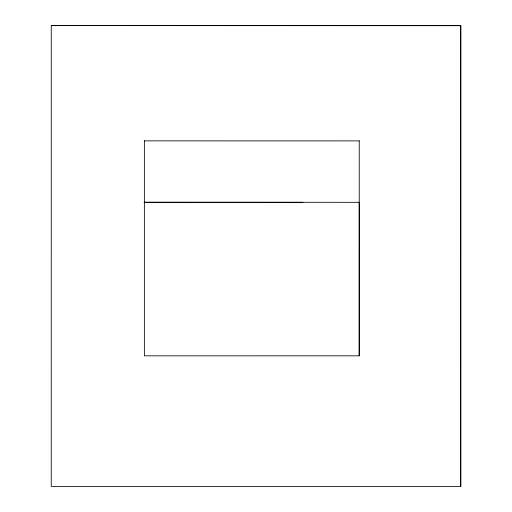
<?xml version="1.0" encoding="UTF-8"?>
<svg xmlns="http://www.w3.org/2000/svg" width="512" height="512" viewBox="0 0 512 512"><rect width="100%" height="100%" fill="white"/><g stroke="black" fill="none" stroke-linecap="round" stroke-linejoin="round"><path stroke-width="0.77" d="M144.371 140.851L144.378 355.834L359.232 355.827L359.232 140.858M460.762 25.6L460.762 486.4L51.238 486.4L51.251 25.6L460.762 25.6L460.749 486.4M51.251 25.6L460.749 25.702M359.219 355.834L359.232 202.259M144.218 140.864L359.392 140.896M144.378 202.272L359.469 202.317M144.09 202.291L302.957 202.291"/></g></svg>
